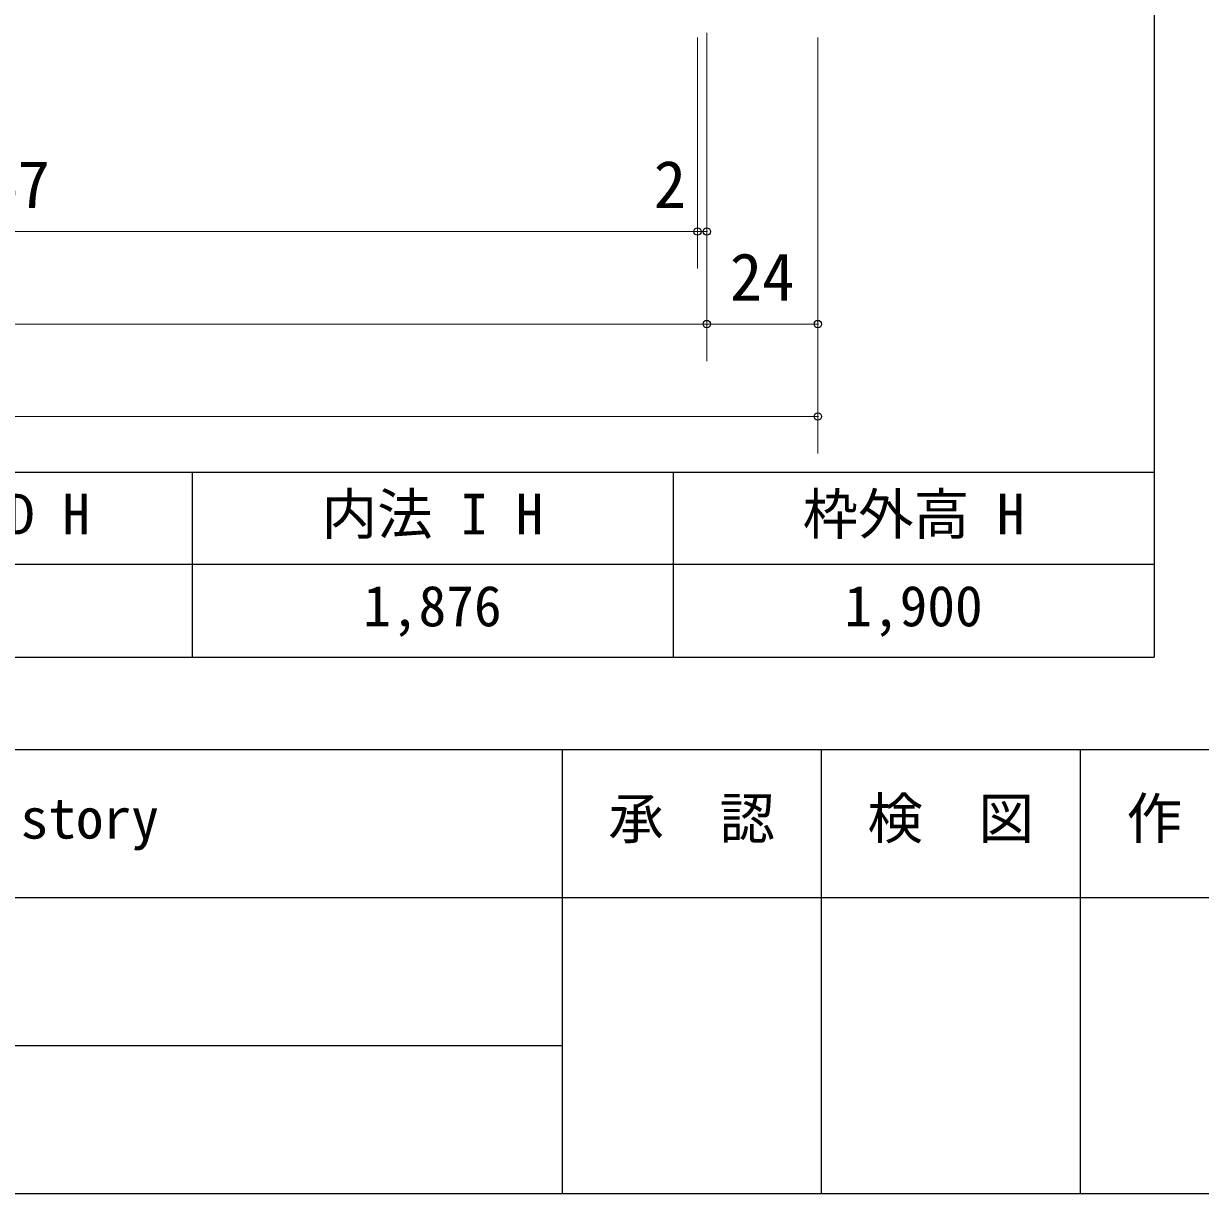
# Model space of a CAD drawing. Units: millimetres at full size; details may follow other scales. Extents: x -800 to 800, y -560 to 560.
# Drawn here: x -92.4 to 162, y -560 to -307 of the extents above; entities that cross this region are included whole.
import ezdxf
from ezdxf.enums import TextEntityAlignment as Align

# ---------------------------------------------------------------- set-up
doc = ezdxf.new("R2010")
doc.units = ezdxf.units.MM
doc.header["$LTSCALE"] = 4
doc.header["$PDMODE"] = 32
doc.header["$PDSIZE"] = 1.6
doc.layers.add('0-0', color=7, linetype='Continuous', lineweight=25)
doc.layers.add('2-0', color=7, linetype='Continuous', lineweight=25)
doc.styles.add('ＭＳ ゴシック', font='')
doc.styles.get('ＭＳ ゴシック').set_extended_font_data('MS Gothic')

msp = doc.modelspace()

# ---------------------------------------------------------------- linework, layer by layer
at = {"layer": '0-0'}
for p, q in [((152, -44), (152, -444)), ((-780, -404), (152, -404)), ((-56, -404), (-56, -444)), ((48, -404), (48, -444)), ((152, -424), (-780, -424)), ((-800, -464), (800, -464)), ((24, -464), (24, -560)), ((80, -464), (80, -560)), ((136, -464), (136, -560)), ((-476, -496), (800, -496)), ((-476, -528), (24, -528)), ((-800, -560), (800, -560))]:
    msp.add_line(p, q, dxfattribs=at)
msp.add_lwpolyline([(-780, -44), (-780, -444), (152, -444)], dxfattribs=at)
at = {"layer": '2-0', "color": 4, "lineweight": 9}
for p, q in [((53.26, -359.999), (53.26, -310.027)), ((55.264, -379.999), (55.264, -309.003)), ((55.264, -359.999), (55.264, -310.027)), ((79.263, -379.999), (79.263, -310.027)), ((-247.615, -351.999), (53.26, -351.999)), ((53.26, -351.999), (55.264, -351.999)), ((-662.797, -371.999), (55.264, -371.999)), ((55.264, -371.999), (79.263, -371.999)), ((79.263, -399.999), (79.263, -371.999)), ((-698.796, -391.999), (79.263, -391.999))]:
    msp.add_line(p, q, dxfattribs=at)
at = {"layer": '2-0', "color": 4}
for p in [(53.26, -351.999), (55.264, -351.999), (55.264, -371.999), (79.263, -371.999), (79.263, -391.999)]:
    msp.add_point(p, dxfattribs=at)

# ---------------------------------------------------------------- texts
at = {"layer": '0-0', "style": 'ＭＳ ゴシック'}
for s, p in [('建具高 D H', (-138, -420.131)), ('内法 I H', (-28, -420.131)), ('枠外高 H', (76, -420.131)), ('1,876', (-19, -440)), ('1,900', (85, -440)), ('改 定 履 歴\u3000/\u3000History', (-201, -485.894)), ('検\u3000図', (90, -485.92)), ('作\u3000成', (146, -485.92)), ('承\u3000認', (34, -485.92))]:
    msp.add_text(s, height=8.798, dxfattribs=at).set_placement(p, align=Align.BOTTOM_LEFT)
at = {"layer": '2-0', "style": 'ＭＳ ゴシック'}
for s, p in [('547', (-107.678, -349.999)), ('2', (43.811, -349.999)), ('24', (60.263, -369.999))]:
    msp.add_text(s, height=10.26, dxfattribs=at).set_placement(p, align=Align.BOTTOM_LEFT)

doc.saveas('drawing.dxf')
